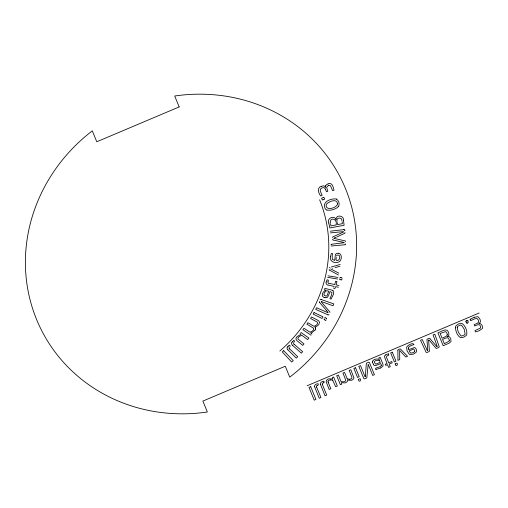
<?xml version="1.0" encoding="UTF-8"?>
<svg xmlns="http://www.w3.org/2000/svg" width="508" height="508" viewBox="0 0 508 508"><rect width="100%" height="100%" fill="white"/><g stroke="black" fill="none" stroke-linecap="round" stroke-linejoin="round"><path stroke-width="0.76" d="M339.649 279.127L339.954 279.641M381.279 365.309L381.241 364.871A3.258 3.061 -27.9 0 0 381.083 364.376L380.759 363.582L375.761 365.563A2.388 2.242 -27.9 0 1 373.386 364.554M342.125 278.333L341.808 277.844M328.028 381.362L328.041 381.762A3.321 3.118 -27.9 0 0 328.257 382.429M336.379 257.48C334.283 262.592 340.531 260.629 339.719 257.054C340.043 254.648 336.677 254.514 336.506 255.949M330.613 256.521C329.044 261.131 334.308 263.589 338.214 262.236C342.106 261.347 342.621 253.333 338.252 253.2M340.233 264.458L331.406 266.954M330.625 268.916L332.041 269.627M315.557 328.911L315.576 328.778A2.197 2.057 -27.9 0 0 315.17 327.266L314.998 327.069M338.468 275.019L329.654 270.173M327.984 275.844L337.947 277.438M329.895 312.464L329.921 312.344A0.883 0.826 -27.9 0 0 329.908 312.007L321.272 301.815M327.641 277.336L337.579 279.032M327.997 281.743L328.009 282.772L328.822 283.293M326.257 282.035L326.492 281.222A8.553 8.026 -27.9 0 1 327.127 279.737L328.403 280.194L328.054 281.546M338.963 285.572L336.086 284.836L336.982 281.489L335.617 281.235L334.734 284.55L329.006 283.331M334.181 286.48L328.295 285.026M338.493 287.204L335.54 286.664L334.893 288.531L333.654 288.233L333.756 287.884M326.619 318.897L326.498 318.395M324.568 288.309L331.66 290.043A4.439 4.166 -27.9 0 1 333.032 290.69M328.733 295.078L329.984 291.541L331.972 292.544L331.534 294.977A34.557 32.429 -27.9 0 1 331.095 296.037L329.895 298.596L331.064 299.155C331.889 296.774 335.058 293.332 333.013 290.716M328.524 295.643L327.146 297.542L325.152 297.745M324.034 319.018L324.174 319.608M321.405 301.504L322.847 302.07M325.799 185.604L325.691 185.814A2.191 2.051 -27.9 0 0 325.501 186.468L325.526 187.154M291.986 342.481L292.227 342.113A3.969 3.721 -27.9 0 1 292.5 341.795L292.697 341.592M338.747 206.235C336.391 209.055 330.829 210.928 326.955 210.045M315.081 330.035L312.293 332.41A10.357 9.722 -27.9 0 1 310.769 333L311.944 334.029M287.496 347.002L287.757 346.647A3.969 3.721 -27.9 0 1 288.042 346.342L288.246 346.145M300.018 333.426L301.022 334.429L297.199 336.467L296.139 337.89L295.974 339.223L296.824 340.557L302.711 345.383L304 343.922L298.075 339.115L297.891 338.131L298.767 336.937A4.483 4.21 -27.9 0 1 299.51 336.391L300.26 336.004A14.503 13.614 -27.9 0 1 300.552 335.871L301.866 335.337L307.645 339.579L308.864 338.061L300.869 332.359M294.792 341.624L293.973 340.589M290.335 346.272L289.573 345.192A4.35 4.083 -27.9 0 0 288.296 346.183M385.464 355.009L386.245 354.578A8.903 8.35 -27.9 0 1 388.487 353.885M478.942 323.463L479.685 322.872A2.35 2.203 -27.9 0 0 480.327 321.716A3.194 2.997 -27.9 0 0 480.371 321.183L480.308 320.446A7.214 6.769 -27.9 0 0 479.977 319.284L478.345 317.043A2.769 2.597 -27.9 0 0 477.857 316.808A2.635 2.47 -27.9 0 0 477.507 316.706L474.161 317.31M470.592 319.119L470.014 319.449L470.668 320.713L473.729 319.208A29.235 27.438 -27.9 0 1 474.326 318.948L476.758 318.491A1.645 1.543 -27.9 0 1 477.202 318.656L478.206 319.837A6.121 5.747 -27.9 0 1 478.409 320.307L478.638 321.367A2.153 2.019 -27.9 0 1 478.517 322.155L477.336 323.298L474.135 324.695L474.656 325.971L476.999 324.98A6.407 6.013 -27.9 0 1 477.507 324.777L479.317 324.733A3.531 3.315 -27.9 0 1 480.422 326.25L480.632 327.762A1.048 0.978 -27.9 0 1 480.505 328.009L475.005 330.581L475.38 331.895A23.844 22.377 -27.9 0 0 479.311 330.632L482.257 328.619A2.076 1.949 -27.9 0 0 482.511 328.054L482.34 326.117A8.357 7.842 -27.9 0 0 481.959 325.253L480.435 323.653A2.191 2.057 -27.9 0 0 479.736 323.475L478.974 323.539M447.211 336.69L448.437 335.737A2.292 2.153 -27.9 0 0 448.901 334.842L448.666 332.543A9.207 8.642 -27.9 0 0 448.418 331.921C446.703 327.743 441.839 331.254 439.141 332.308A33.439 31.382 -27.9 0 0 437.94 332.905L443.147 345.63A28.454 26.702 -27.9 0 0 444.525 345.154L448.983 343.262L450.806 341.757A2.045 1.918 -27.9 0 0 451.021 341.312L450.717 338.709A7.436 6.979 -27.9 0 0 450.501 338.226L449.618 337.058A2.381 2.235 -27.9 0 0 449.313 336.848A2.146 2.013 -27.9 0 0 448.246 336.588L447.243 336.766M343.408 232.073L333.083 236.785A0.876 0.826 -27.9 0 0 332.48 237.547M328.295 185.623L326.58 187.369L327.819 191.205L326.473 191.776L325.526 189.446M336.626 237.058L344.659 233.35A0.775 0.73 -27.9 0 0 344.976 232.912L344.989 232.416M380.683 367.919L382.873 366.224A2 1.88 -27.9 0 0 383.032 365.83L382.905 364.046L380.175 357.34L378.866 357.892L379.279 359.448A7.461 7.004 -27.9 0 0 377.101 359.042A5.264 4.94 -27.9 0 0 374.517 359.543A3.245 3.048 -27.9 0 0 372.758 361.105M328.041 183.915C330.295 182.436 332.53 184.512 333 186.728A24.206 22.714 -27.9 0 1 333.997 190.202L332.626 190.627L330.384 185.547L328.416 185.572M335.826 237.407L334.893 237.782M307.061 385.788L479.152 313.004M466.477 320.84L466.992 320.624M317.443 385.362L318.364 384.975L318.065 383.692L317.297 383.807A8.16 7.658 -27.9 0 0 316.23 384.194A2.489 2.337 -27.9 0 0 314.528 386.817M323.247 382.905L324.168 382.518L323.869 381.235L323.094 381.356A8.16 7.658 -27.9 0 0 322.034 381.737A2.489 2.337 -27.9 0 0 320.326 384.365M467.366 323.018L468.338 322.389L467.855 320.948M322.307 198.006L323.259 197.606M322.98 199.739L323.933 199.346M334.791 237.82L333.991 238.322M321.608 186.239C316.979 186.906 318.072 193.262 320.808 196.018L322.148 195.326L320.231 191.052L320.44 189.014L321.856 187.992L323.615 187.592L324.688 188.068L325.514 189.414M339.979 266.313L335.032 267.621M332.429 268.262L332.753 268.186M336.245 224.892L330.943 225.952L330.594 224.003M330.244 231.204L343.903 229.629M331.178 244.323L344.081 242.697M343.364 231.635L330.441 232.88M344.843 244.754L331.197 246.018M338.087 253.2L336.334 253.562L335.394 254.546L334.728 260.477L332.327 259.321L332.194 255.772A35.033 32.88 -27.9 0 1 332.53 253.644L331.349 253.467A11.532 10.82 -27.9 0 0 330.664 256.521M332.632 380.086L335.661 386.702L337.318 385.997L333.648 377.019L332.315 377.577L332.727 378.917L328.759 378.866A5.283 4.953 -27.9 0 0 327.685 379.266L326.415 380.346L326.161 381.813L329.178 389.445L330.835 388.741L328.257 382.435M340.595 277.647L341.674 277.819M340.087 279.673L341.16 279.857M347.751 378.981L347.212 378.873L344.564 372.396L342.964 373.075L345.751 380.213L345.123 381.356L343.262 381.838A13.056 12.256 -27.9 0 1 341.713 381.635L341.008 381.514L338.353 375.025L336.69 375.73L340.366 384.708L341.738 384.131L341.255 382.67L345.078 382.911A4.547 4.267 -27.9 0 0 345.808 382.664L347.243 381.597A1.994 1.873 -27.9 0 0 347.497 381.076L347.567 380.067L351.053 380.333A4.718 4.432 -27.9 0 0 352.336 379.895L352.85 379.584A2.305 2.165 -27.9 0 0 353.879 377.755L350.818 369.754L349.174 370.446L351.879 377.139L351.853 378.162L351.269 378.771A3.194 2.997 -27.9 0 1 349.377 379.197M333.356 240.062L344.068 242.449M325.158 295.789L325.533 295.91A1.511 1.416 -27.9 0 0 326.625 295.942A0.933 0.876 -27.9 0 0 326.866 295.751L326.968 295.643A2.146 2.013 -27.9 0 0 327.323 295.034L328.695 291.192L326.746 290.671A6.75 6.337 -27.9 0 0 325.152 292.011L324.555 292.792A4.413 4.14 -27.9 0 0 324.053 293.764L323.958 294.977L324.783 295.669M324.148 297.421L325.056 297.713M324.06 297.39C321.215 296.653 322.174 292.583 324.225 291.23A7.912 7.429 -27.9 0 1 325.672 290.176L324.155 289.554M321.24 299.536L333.82 303.93L333.026 305.784L323.406 302.279M333.159 240.011L332.899 239.884A0.743 0.699 -27.9 0 1 332.721 239.674L332.651 239.49A1.499 1.403 -27.9 0 1 332.619 239.243M336.41 199.009C331.584 198.164 322.136 201.46 324.847 207.804A5.023 4.712 -27.9 0 0 326.847 210.141M327.819 314.769L315.722 309.397L316.567 307.74L327.927 312.706M325.368 317.837L326.339 318.3M324.288 319.672L325.253 320.148M332.48 269.843L338.836 273.152M311.042 335.229L302.901 329.724L303.987 328.27L309.924 332.175L311.226 331.616A12.967 12.173 -27.9 0 0 311.652 331.406C313.334 330.892 314.592 328.339 312.731 327.704L306.889 324.168L307.867 322.72L313.988 326.32L315.182 325.761A13.76 12.916 -27.9 0 0 315.563 325.565C317.532 324.847 318.37 322.104 316.655 321.78L310.566 318.497L311.493 316.973L318.103 320.427A4.013 3.766 -27.9 0 1 318.738 320.853L319.513 322.332L318.954 324.155A5.404 5.074 -27.9 0 1 318.675 324.561A5.696 5.347 -27.9 0 1 317.913 325.406L317.475 325.768A8.82 8.274 -27.9 0 1 314.992 327.063M294.138 344.233L302.685 351.714L301.295 353.168L292.583 345.338M292.513 345.269L292.456 345.218A2.654 2.496 -27.9 0 1 291.821 342.424M289.566 348.856L297.732 356.718L296.272 358.108L287.96 349.891M328.028 312.306L326.79 310.864M287.896 349.822L287.839 349.764A2.654 2.496 -27.9 0 1 287.337 346.939M319.678 302.533L326.714 310.769M373.431 364.528L372.624 362.312M466.058 321.71L466.465 322.707M379.533 360.572L380.27 362.382L375.926 364.084L375.069 363.607L374.472 362.077L374.663 361.302L375.564 360.674A5.594 5.251 -27.9 0 1 379.495 360.661M322.447 384.651L326.72 395.091L325.056 395.789L320.446 384.346M316.643 387.102L320.916 397.542L319.259 398.247L314.642 386.798M335.934 219.462C334.315 214.725 326.295 218.516 328.803 223.044M375.926 369.456L375.603 368.23L378.771 367.144A25.387 23.825 -27.9 0 0 379.787 366.744L381.089 365.874A1.099 1.029 -27.9 0 0 381.273 365.309M388.493 353.911L388.785 355.187L386.766 356.127L386.397 357.029L388.703 362.82L391.725 361.537L392.233 362.775L389.204 364.058L390.29 366.712L388.633 367.411L387.534 364.738L385.788 365.392L385.318 364.249L387.039 363.525L384.524 356.934A2.267 2.127 -27.9 0 1 385.451 354.99M328.809 223.082L329.806 227.971L344.113 225.285L343.51 220.612M341.922 220.739C342.608 216.865 335.54 217.259 337.064 221.399M330.448 223.222L330.378 222.828A10.884 10.211 -27.9 0 1 330.238 221.92C330.727 216.522 337.541 219.539 336.175 224.498M343.471 220.415C344.373 215.379 335.985 214.243 336.017 219.443M337.287 222.599L337.63 224.612L342.43 223.653L342.094 221.691M428.625 340.316L428.942 339.871L436.055 348.266A0.711 0.667 -27.9 0 0 436.537 348.393L438.912 347.409L439.249 346.754L434.816 334.232L433.095 334.956L437.267 346.545L436.855 346.716L429.8 338.404A0.711 0.667 -27.9 0 0 429.317 338.284L427.228 339.166A0.749 0.705 -27.9 0 0 426.955 339.604L427.774 350.558L427.38 350.723L422.256 339.541L420.535 340.271L426.123 352.304L426.828 352.52L429.076 351.574A0.718 0.673 -27.9 0 0 429.419 351.136L428.65 340.512M344.773 230.34L344.811 230.702M333.991 238.366L344.926 240.83A0.914 0.857 -27.9 0 1 345.599 241.541M331.178 244.551L331.184 244.888M470.599 319.132A32.271 30.29 -27.9 0 1 474.155 317.297M467.411 323.113A0.876 0.826 -27.9 0 1 466.306 322.796M466.941 320.497A0.838 0.787 -27.9 0 1 467.982 320.891M465.88 321.761A0.876 0.826 -27.9 0 1 466.439 320.739M380.689 367.944A32.08 30.105 -27.9 0 1 375.92 369.43M372.624 362.312A2.451 2.305 -27.9 0 1 372.802 361.125M349.377 379.222A13.335 12.509 -27.9 0 1 347.758 378.962M328.016 381.362A1.086 1.022 -27.9 0 1 328.397 380.689L328.752 380.429A3.873 3.632 -27.9 0 1 330.714 379.952M330.714 379.921A14.046 13.183 -27.9 0 1 332.632 380.098M322.307 384.708A1.467 1.378 -27.9 0 1 323.221 382.822M316.503 387.166A1.467 1.378 -27.9 0 1 317.417 385.28M319.621 199.822A139.624 131.032 -27.9 0 1 279.819 351.028M289.465 348.952A1.429 1.34 -27.9 0 1 289.452 347.085M294.043 344.335A1.429 1.34 -27.9 0 1 293.941 342.475M292.741 341.63A4.35 4.083 -27.9 0 1 293.954 340.557M315.563 328.911A3.626 3.404 -27.9 0 1 315.093 329.997M326.155 319.913A0.679 0.635 -27.9 0 1 325.361 320.269M324.466 318.072A0.679 0.635 -27.9 0 1 325.253 317.722M320.167 299.79A0.857 0.806 -27.9 0 1 321.1 299.403M319.684 302.527A0.965 0.908 -27.9 0 1 319.43 301.568M329.006 314.401A0.921 0.864 -27.9 0 1 327.965 314.96M327.965 285.121A2.883 2.705 -27.9 0 1 326.072 282.004M341.973 279.394A0.679 0.635 -27.9 0 1 341.306 279.94M339.788 278.111A0.679 0.635 -27.9 0 1 340.455 277.571M329.521 267.792A0.743 0.699 -27.9 0 1 329.971 267.31M329.495 270.129A0.743 0.699 -27.9 0 1 329.228 269.564M343.91 229.476A0.991 0.933 -27.9 0 1 344.849 230.302M345.7 243.884A1.035 0.972 -27.9 0 1 345.097 244.818M336.366 199.072A6.369 5.975 -27.9 0 1 338.709 206.184M324.485 198.33A0.876 0.826 -27.9 0 1 324.193 199.377M323.399 197.364A0.851 0.8 -27.9 0 1 324.225 197.872M321.735 198.926A0.914 0.857 -27.9 0 1 322.021 197.961M322.834 199.962A0.845 0.794 -27.9 0 1 322.034 199.454M325.425 187.198A3.124 2.934 -27.9 0 0 323.92 185.915A4.28 4.013 -27.9 0 0 321.64 186.303M325.704 185.528A5.493 5.156 -27.9 0 1 328.06 183.966M455.435 327.781C455.74 331.241 457.048 335.077 459.886 337.255A3.435 3.226 -27.9 0 0 461.048 337.642L463.893 337.141L466.255 335.439A3.467 3.251 -27.9 0 0 466.814 334.327C467.22 330.524 465.48 326.225 462.509 323.812A3.467 3.251 -27.9 0 0 461.347 323.431L458.489 323.933L456.133 325.634A3.435 3.226 -27.9 0 0 455.581 326.746L455.435 327.781M408.337 348.126L408.603 349.688L414.35 347.548A1.861 1.746 -27.9 0 1 415.017 347.72L416.071 348.812L416.624 350.787A2.635 2.477 -27.9 0 1 416.077 352.298L413.969 353.828A11.392 10.693 -27.9 0 1 413.169 354.178L409.854 354.508A2.794 2.623 -27.9 0 1 409.321 354.254L407.041 350.907L406.648 347.313A2.908 2.73 -27.9 0 1 406.895 346.748C408.083 345.11 413.201 342.043 413.931 344.621A25.971 24.371 -27.9 0 0 410.534 345.796L408.61 347.161A1.549 1.454 -27.9 0 0 408.451 347.478L408.337 348.126M358.362 379.482C359.842 384.791 362.579 376.257 358.362 379.482M395.148 363.931C396.621 369.233 399.39 360.712 395.148 363.931M447.243 334.594L447.154 335.204A1.384 1.302 -27.9 0 1 447.008 335.509L445.56 336.658L442.068 338.176L440.138 333.451L445.472 331.629A1.194 1.124 -27.9 0 1 445.764 331.711L446.824 333.007A7.29 6.839 -27.9 0 1 447.027 333.521L447.243 334.594M337.591 203.86C336.664 208.344 324.758 211.353 326.25 204.362C328.752 201.562 336.855 197.929 337.591 203.86M397.897 350.241L397.935 360.363L399.713 359.613L399.663 350.418L405.809 357.035L407.568 356.292L400.571 349.167A0.673 0.635 -27.9 0 0 399.879 348.99L398.323 349.663A0.673 0.629 -27.9 0 0 397.885 350.241M457.225 327.679L458.102 331.432A28.677 26.911 -27.9 0 0 458.534 332.467L460.82 335.731A2.28 2.14 -27.9 0 0 461.791 336.023L464.604 334.835A2.305 2.165 -27.9 0 0 465.087 333.927L464.306 329.635A28.245 26.511 -27.9 0 0 463.874 328.6L461.575 325.342A2.305 2.165 -27.9 0 0 460.604 325.05L457.784 326.244A2.28 2.14 -27.9 0 0 457.308 327.146L457.225 327.679M365.373 376.079L365.366 376.199A8.344 7.83 -27.9 0 0 365.36 376.707L365.055 376.885A14.903 13.983 -27.9 0 0 364.935 376.491L360.547 365.639L358.826 366.37L363.842 378.593L364.477 378.879L366.338 378.117A0.838 0.787 -27.9 0 0 366.852 377.565L368.198 364.242L372.707 375.425L374.409 374.707L369.392 362.477L368.77 362.191L366.852 362.972A0.838 0.787 -27.9 0 0 366.338 363.525L365.373 376.079M449.262 340.474L449.193 340.906A1.219 1.149 -27.9 0 1 449.002 341.268L444.322 343.687L442.57 339.408L445.281 338.265A9.093 8.528 -27.9 0 1 445.827 338.042L447.624 337.75A1.213 1.137 -27.9 0 1 447.904 337.839L448.85 338.931A6.153 5.772 -27.9 0 1 449.047 339.382L449.262 340.474M314.033 312.547L313.169 314.096L322.053 318.472L322.986 316.808L314.033 312.547M414.591 351.638L413.296 352.558A7.918 7.429 -27.9 0 1 412.807 352.774L410.87 353.041A1.524 1.435 -27.9 0 1 410.547 352.914L409.08 350.914L413.588 349.104A0.876 0.819 -27.9 0 1 413.918 349.167L414.839 350.812A1.365 1.283 -27.9 0 1 414.598 351.644M283.686 350.672L282.27 351.93L291.675 362.02L293.237 360.636L283.686 350.672M179.165 106.928L96.768 141.776L92.297 130.848A167.831 157.505 -27.9 0 0 36.525 319.341A167.831 157.505 -27.9 0 0 207.347 412.001L202.876 401.079L285.274 366.23L289.744 377.152A167.831 157.505 -27.9 0 0 345.516 188.665A167.831 157.505 -27.9 0 0 174.695 95.999L179.165 106.928M310.731 386.709L309.01 387.433L314.217 400.158L315.938 399.434L310.731 386.709M355.524 367.76L353.885 368.459L357.556 377.438L359.2 376.745L355.524 367.76M392.309 352.209L390.665 352.901L394.341 361.88L395.986 361.188L392.309 352.209"/></g></svg>
